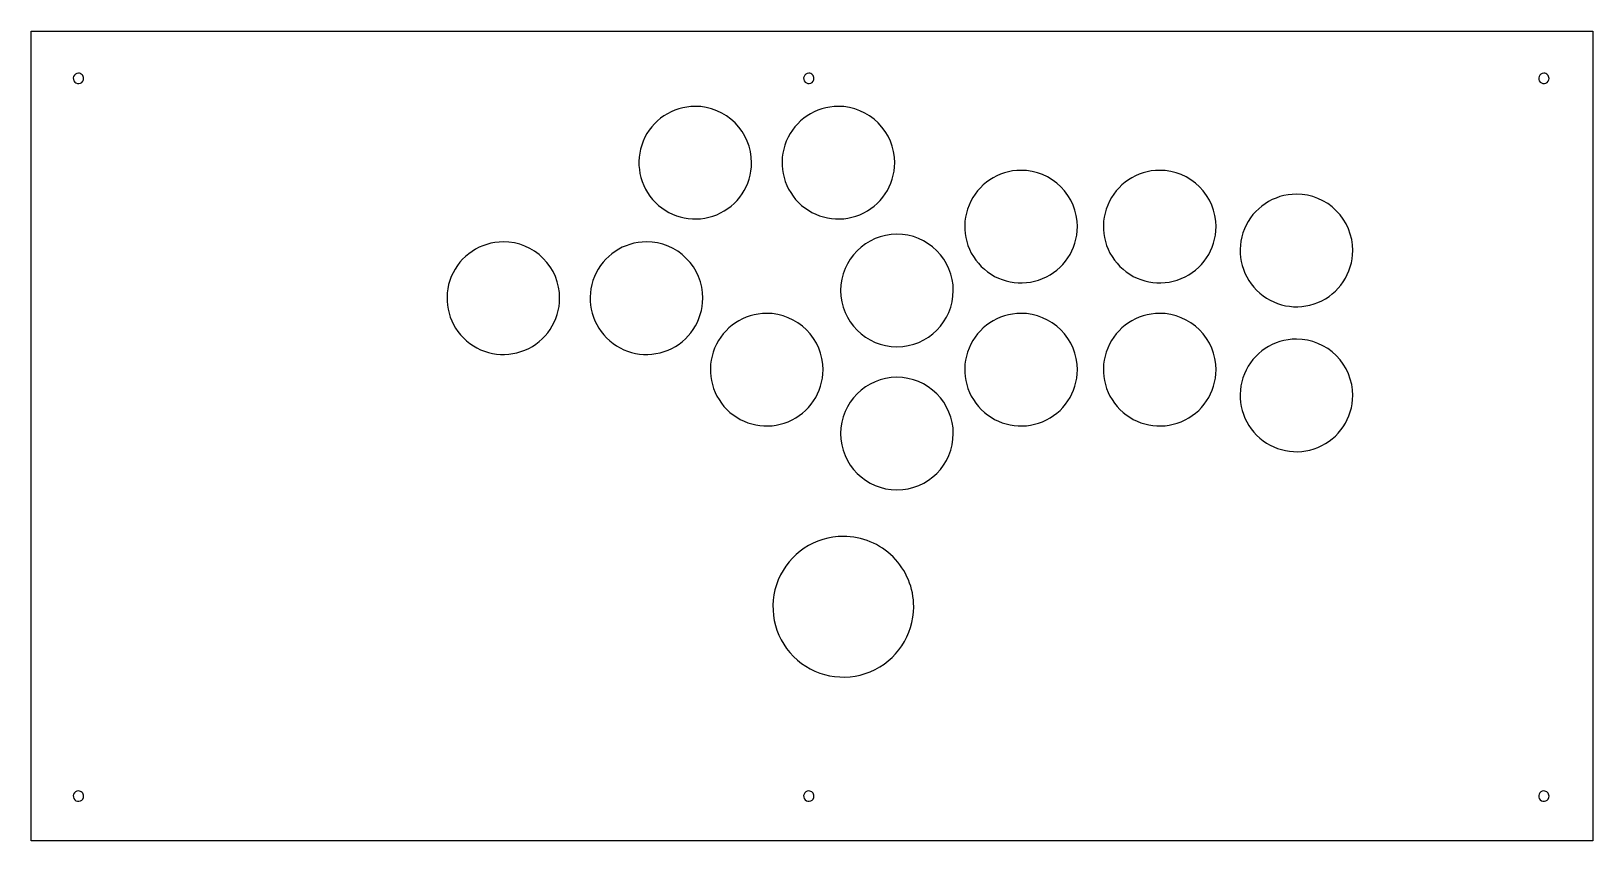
# Model space of a CAD drawing. Header units: millimetres. Extents: x 0 to 328, y 127 to 297.
import ezdxf

# ---------------------------------------------------------------- set-up
doc = ezdxf.new("R2010")
doc.units = ezdxf.units.MM
doc.layers.add('Layer_1', color=7, linetype='CONTINUOUS')

msp = doc.modelspace()

# ---------------------------------------------------------------- linework, layer by layer
at = {"layer": 'Layer_1', "color": 7}
for points in [[(0.300634, 296.699366), (327.559664, 296.699366), (327.559664, 296.699366), (327.559664, 296.699366), (327.559664, 296.699366), (327.559664, 126.910376), (327.559664, 126.910376), (0.300634, 126.910376), (0.300634, 126.910376), (0.300634, 126.910376), (0.300634, 126.910376), (0.300634, 296.699366), (0.300634, 296.699366), (0.300634, 296.699366)], [(10.191668, 287.894928)], [(163.25806, 287.894928)], [(317.30801, 287.894928)], [(139.4583, 280.932498)], [(169.45691, 280.932498)], [(207.74545, 267.520198)], [(236.80513, 267.520198)], [(265.45508, 262.520198)], [(99.241341, 252.520137)], [(129.24101, 252.520137)], [(181.73454, 254.124195)], [(154.43675, 237.520191)], [(207.74545, 237.520191)], [(236.80513, 237.520191)], [(265.45508, 232.124195)], [(181.73454, 224.12466)], [(170.49509, 190.754528)], [(10.191668, 137.361247)], [(163.258, 137.361247)], [(317.30801, 137.361247)]]:
    msp.add_lwpolyline(points, close=True, dxfattribs=at)
for points in [[(9.187478, 287.22395), (9.019242, 286.817793), (9.112235, 286.350286), (9.423094, 286.039427)], [(10.191668, 287.894928), (9.752047, 287.894928), (9.355714, 287.630107), (9.187478, 287.22395)], [(9.423094, 286.039427), (9.733953, 285.728568), (10.20146, 285.635575), (10.607617, 285.803811)], [(10.960242, 287.576575), (10.756403, 287.780413), (10.479939, 287.894928), (10.191668, 287.894928)], [(10.607617, 285.803811), (11.013774, 285.972047), (11.278595, 286.36838), (11.278595, 286.808001)], [(11.278595, 286.808001), (11.278595, 287.096272), (11.16408, 287.372736), (10.960242, 287.576575)], [(162.25387, 287.22395), (162.085634, 286.817793), (162.178627, 286.350286), (162.489486, 286.039427)], [(163.25806, 287.894928), (162.818439, 287.894928), (162.422106, 287.630107), (162.25387, 287.22395)], [(162.489486, 286.039427), (162.800345, 285.728568), (163.267852, 285.635575), (163.674009, 285.803811)], [(164.026634, 287.576575), (163.822795, 287.780413), (163.546331, 287.894928), (163.25806, 287.894928)], [(163.674009, 285.803811), (164.080166, 285.972047), (164.344987, 286.36838), (164.344987, 286.808001)], [(164.344987, 286.808001), (164.344987, 287.096272), (164.230472, 287.372736), (164.026634, 287.576575)], [(316.30382, 287.22395), (316.135584, 286.817793), (316.228577, 286.350286), (316.539436, 286.039427)], [(317.30801, 287.894928), (316.868389, 287.894928), (316.472056, 287.630107), (316.30382, 287.22395)], [(316.539436, 286.039427), (316.850295, 285.728568), (317.317802, 285.635575), (317.723959, 285.803811)], [(318.076584, 287.576575), (317.872745, 287.780413), (317.596281, 287.894928), (317.30801, 287.894928)], [(317.723959, 285.803811), (318.130116, 285.972047), (318.394937, 286.36838), (318.394937, 286.808001)], [(318.394937, 286.808001), (318.394937, 287.096272), (318.280422, 287.372736), (318.076584, 287.576575)], [(139.4583, 280.932498), (134.683708, 280.932498), (130.379253, 278.056353), (128.552096, 273.645206)], [(147.805547, 277.474955), (145.591719, 279.688783), (142.589125, 280.932498), (139.4583, 280.932498)], [(169.45691, 280.932498), (164.682318, 280.932498), (160.377863, 278.056353), (158.550706, 273.645206)], [(177.804157, 277.474955), (175.590329, 279.688783), (172.587735, 280.932498), (169.45691, 280.932498)], [(151.26309, 269.127708), (151.26309, 272.258533), (150.019375, 275.261127), (147.805547, 277.474955)], [(181.2617, 269.127708), (181.2617, 272.258533), (180.017985, 275.261127), (177.804157, 277.474955)], [(128.552096, 273.645206), (126.724939, 269.234058), (127.734907, 264.156607), (131.111053, 260.780461)], [(158.550706, 273.645206), (156.723549, 269.234058), (157.733517, 264.156607), (161.109663, 260.780461)], [(143.975798, 258.221504), (148.386945, 260.048661), (151.26309, 264.353116), (151.26309, 269.127708)], [(173.974408, 258.221504), (178.385555, 260.048661), (181.2617, 264.353116), (181.2617, 269.127708)], [(207.74545, 267.520198), (202.970858, 267.520198), (198.666403, 264.644053), (196.839246, 260.232906)], [(216.092697, 264.062655), (213.878869, 266.276483), (210.876275, 267.520198), (207.74545, 267.520198)], [(236.80513, 267.520198), (232.030538, 267.520198), (227.726083, 264.644053), (225.898926, 260.232906)], [(245.152377, 264.062655), (242.938549, 266.276483), (239.935955, 267.520198), (236.80513, 267.520198)], [(219.55024, 255.715408), (219.55024, 258.846233), (218.306525, 261.848827), (216.092697, 264.062655)], [(248.60992, 255.715408), (248.60992, 258.846233), (247.366205, 261.848827), (245.152377, 264.062655)], [(265.45508, 262.520198), (260.680488, 262.520198), (256.376033, 259.644053), (254.548876, 255.232906)], [(273.802327, 259.062655), (271.588499, 261.276483), (268.585905, 262.520198), (265.45508, 262.520198)], [(131.111053, 260.780461), (134.487199, 257.404315), (139.56465, 256.394347), (143.975798, 258.221504)], [(161.109663, 260.780461), (164.485809, 257.404315), (169.56326, 256.394347), (173.974408, 258.221504)], [(196.839246, 260.232906), (195.012089, 255.821758), (196.022057, 250.744307), (199.398203, 247.368161)], [(225.898926, 260.232906), (224.071769, 255.821758), (225.081737, 250.744307), (228.457883, 247.368161)], [(277.25987, 250.715408), (277.25987, 253.846233), (276.016155, 256.848827), (273.802327, 259.062655)], [(212.262948, 244.809204), (216.674095, 246.636361), (219.55024, 250.940816), (219.55024, 255.715408)], [(241.322628, 244.809204), (245.733775, 246.636361), (248.60992, 250.940816), (248.60992, 255.715408)], [(99.241341, 252.520137), (94.466749, 252.520137), (90.162294, 249.643992), (88.335137, 245.232845)], [(107.588588, 249.062594), (105.37476, 251.276422), (102.372166, 252.520137), (99.241341, 252.520137)], [(129.24101, 252.520137), (124.466418, 252.520137), (120.161963, 249.643992), (118.334806, 245.232845)], [(137.588257, 249.062594), (135.374429, 251.276422), (132.371835, 252.520137), (129.24101, 252.520137)], [(181.73454, 254.124195), (175.214935, 254.124195), (169.92975, 248.83901), (169.92975, 242.319405)], [(190.081787, 250.666652), (187.867959, 252.88048), (184.865365, 254.124195), (181.73454, 254.124195)], [(254.548876, 255.232906), (252.721719, 250.821758), (253.731687, 245.744307), (257.107833, 242.368161)], [(111.046131, 240.715347), (111.046131, 243.846172), (109.802416, 246.848766), (107.588588, 249.062594)], [(141.0458, 240.715347), (141.0458, 243.846172), (139.802085, 246.848766), (137.588257, 249.062594)], [(193.53933, 242.319405), (193.53933, 245.45023), (192.295615, 248.452824), (190.081787, 250.666652)], [(269.972578, 239.809204), (274.383725, 241.636361), (277.25987, 245.940816), (277.25987, 250.715408)], [(199.398203, 247.368161), (202.774349, 243.992015), (207.8518, 242.982047), (212.262948, 244.809204)], [(228.457883, 247.368161), (231.834029, 243.992015), (236.91148, 242.982047), (241.322628, 244.809204)], [(88.335137, 245.232845), (86.50798, 240.821697), (87.517948, 235.744246), (90.894094, 232.3681)], [(118.334806, 245.232845), (116.507649, 240.821697), (117.517617, 235.744246), (120.893763, 232.3681)], [(169.92975, 242.319405), (169.92975, 235.7998), (175.214935, 230.514615), (181.73454, 230.514615)], [(181.73454, 230.514615), (188.254145, 230.514615), (193.53933, 235.7998), (193.53933, 242.319405)], [(257.107833, 242.368161), (260.483979, 238.992015), (265.56143, 237.982047), (269.972578, 239.809204)], [(103.758839, 229.809143), (108.169986, 231.6363), (111.046131, 235.940755), (111.046131, 240.715347)], [(133.758508, 229.809143), (138.169655, 231.6363), (141.0458, 235.940755), (141.0458, 240.715347)], [(154.43675, 237.520191), (149.662158, 237.520191), (145.357703, 234.644046), (143.530546, 230.232899)], [(162.783997, 234.062648), (160.570169, 236.276476), (157.567575, 237.520191), (154.43675, 237.520191)], [(207.74545, 237.520191), (202.970858, 237.520191), (198.666403, 234.644046), (196.839246, 230.232899)], [(216.092697, 234.062648), (213.878869, 236.276476), (210.876275, 237.520191), (207.74545, 237.520191)], [(236.80513, 237.520191), (232.030538, 237.520191), (227.726083, 234.644046), (225.898926, 230.232899)], [(245.152377, 234.062648), (242.938549, 236.276476), (239.935955, 237.520191), (236.80513, 237.520191)], [(90.894094, 232.3681), (94.27024, 228.991954), (99.347691, 227.981986), (103.758839, 229.809143)], [(120.893763, 232.3681), (124.269909, 228.991954), (129.34736, 227.981986), (133.758508, 229.809143)], [(166.24154, 225.715401), (166.24154, 228.846226), (164.997825, 231.84882), (162.783997, 234.062648)], [(219.55024, 225.715401), (219.55024, 228.846226), (218.306525, 231.84882), (216.092697, 234.062648)], [(248.60992, 225.715401), (248.60992, 228.846226), (247.366205, 231.84882), (245.152377, 234.062648)], [(143.530546, 230.232899), (141.703389, 225.821751), (142.713357, 220.7443), (146.089503, 217.368154)], [(196.839246, 230.232899), (195.012089, 225.821751), (196.022057, 220.7443), (199.398203, 217.368154)], [(225.898926, 230.232899), (224.071769, 225.821751), (225.081737, 220.7443), (228.457883, 217.368154)], [(265.45508, 232.124195), (260.680488, 232.124195), (256.376033, 229.24805), (254.548876, 224.836903)], [(273.802327, 228.666652), (271.588499, 230.88048), (268.585905, 232.124195), (265.45508, 232.124195)], [(277.25987, 220.319405), (277.25987, 223.45023), (276.016155, 226.452824), (273.802327, 228.666652)], [(158.954248, 214.809197), (163.365395, 216.636354), (166.24154, 220.940809), (166.24154, 225.715401)], [(181.73454, 224.12466), (175.214935, 224.12466), (169.92975, 218.839475), (169.92975, 212.31987)], [(190.081787, 220.667117), (187.867959, 222.880945), (184.865365, 224.12466), (181.73454, 224.12466)], [(212.262948, 214.809197), (216.674095, 216.636354), (219.55024, 220.940809), (219.55024, 225.715401)], [(241.322628, 214.809197), (245.733775, 216.636354), (248.60992, 220.940809), (248.60992, 225.715401)], [(254.548876, 224.836903), (252.721719, 220.425755), (253.731687, 215.348304), (257.107833, 211.972158)], [(193.53933, 212.31987), (193.53933, 215.450695), (192.295615, 218.453289), (190.081787, 220.667117)], [(269.972578, 209.413201), (274.383725, 211.240358), (277.25987, 215.544813), (277.25987, 220.319405)], [(146.089503, 217.368154), (149.465649, 213.992008), (154.5431, 212.98204), (158.954248, 214.809197)], [(199.398203, 217.368154), (202.774349, 213.992008), (207.8518, 212.98204), (212.262948, 214.809197)], [(228.457883, 217.368154), (231.834029, 213.992008), (236.91148, 212.98204), (241.322628, 214.809197)], [(169.92975, 212.31987), (169.92975, 205.800265), (175.214935, 200.51508), (181.73454, 200.51508)], [(181.73454, 200.51508), (188.254145, 200.51508), (193.53933, 205.800265), (193.53933, 212.31987)], [(257.107833, 211.972158), (260.483979, 208.596012), (265.56143, 207.586044), (269.972578, 209.413201)], [(170.49509, 190.754528), (164.52685, 190.754528), (159.146281, 187.159347), (156.862335, 181.645412)], [(180.929149, 186.432599), (178.161865, 189.199884), (174.408621, 190.754528), (170.49509, 190.754528)], [(185.251078, 175.99854), (185.251078, 179.912071), (183.696434, 183.665315), (180.929149, 186.432599)], [(156.862335, 181.645412), (154.578388, 176.131477), (155.840848, 169.784664), (160.061031, 165.564481)], [(176.141962, 162.365785), (181.655897, 164.649731), (185.251078, 170.0303), (185.251078, 175.99854)], [(160.061031, 165.564481), (164.281214, 161.344298), (170.628027, 160.081838), (176.141962, 162.365785)], [(9.187478, 136.690269), (9.019242, 136.284112), (9.112235, 135.816605), (9.423094, 135.505746)], [(10.191668, 137.361247), (9.752047, 137.361247), (9.355714, 137.096426), (9.187478, 136.690269)], [(9.423094, 135.505746), (9.733953, 135.194887), (10.20146, 135.101894), (10.607617, 135.27013)], [(10.960242, 137.042894), (10.756403, 137.246732), (10.479939, 137.361247), (10.191668, 137.361247)], [(10.607617, 135.27013), (11.013774, 135.438366), (11.278595, 135.834699), (11.278595, 136.27432)], [(11.278595, 136.27432), (11.278595, 136.562591), (11.16408, 136.839055), (10.960242, 137.042894)], [(162.25381, 136.690269), (162.085574, 136.284112), (162.178567, 135.816605), (162.489426, 135.505746)], [(163.258, 137.361247), (162.818379, 137.361247), (162.422046, 137.096426), (162.25381, 136.690269)], [(162.489426, 135.505746), (162.800285, 135.194887), (163.267792, 135.101894), (163.673949, 135.27013)], [(164.026574, 137.042894), (163.822735, 137.246732), (163.546271, 137.361247), (163.258, 137.361247)], [(163.673949, 135.27013), (164.080106, 135.438366), (164.344927, 135.834699), (164.344927, 136.27432)], [(164.344927, 136.27432), (164.344927, 136.562591), (164.230412, 136.839055), (164.026574, 137.042894)], [(316.30382, 136.690269), (316.135584, 136.284112), (316.228577, 135.816605), (316.539436, 135.505746)], [(317.30801, 137.361247), (316.868389, 137.361247), (316.472056, 137.096426), (316.30382, 136.690269)], [(316.539436, 135.505746), (316.850295, 135.194887), (317.317802, 135.101894), (317.723959, 135.27013)], [(318.076584, 137.042894), (317.872745, 137.246732), (317.596281, 137.361247), (317.30801, 137.361247)], [(317.723959, 135.27013), (318.130116, 135.438366), (318.394937, 135.834699), (318.394937, 136.27432)], [(318.394937, 136.27432), (318.394937, 136.562591), (318.280422, 136.839055), (318.076584, 137.042894)]]:
    msp.add_open_spline(points, degree=3, dxfattribs=at)

doc.saveas('drawing.dxf')
